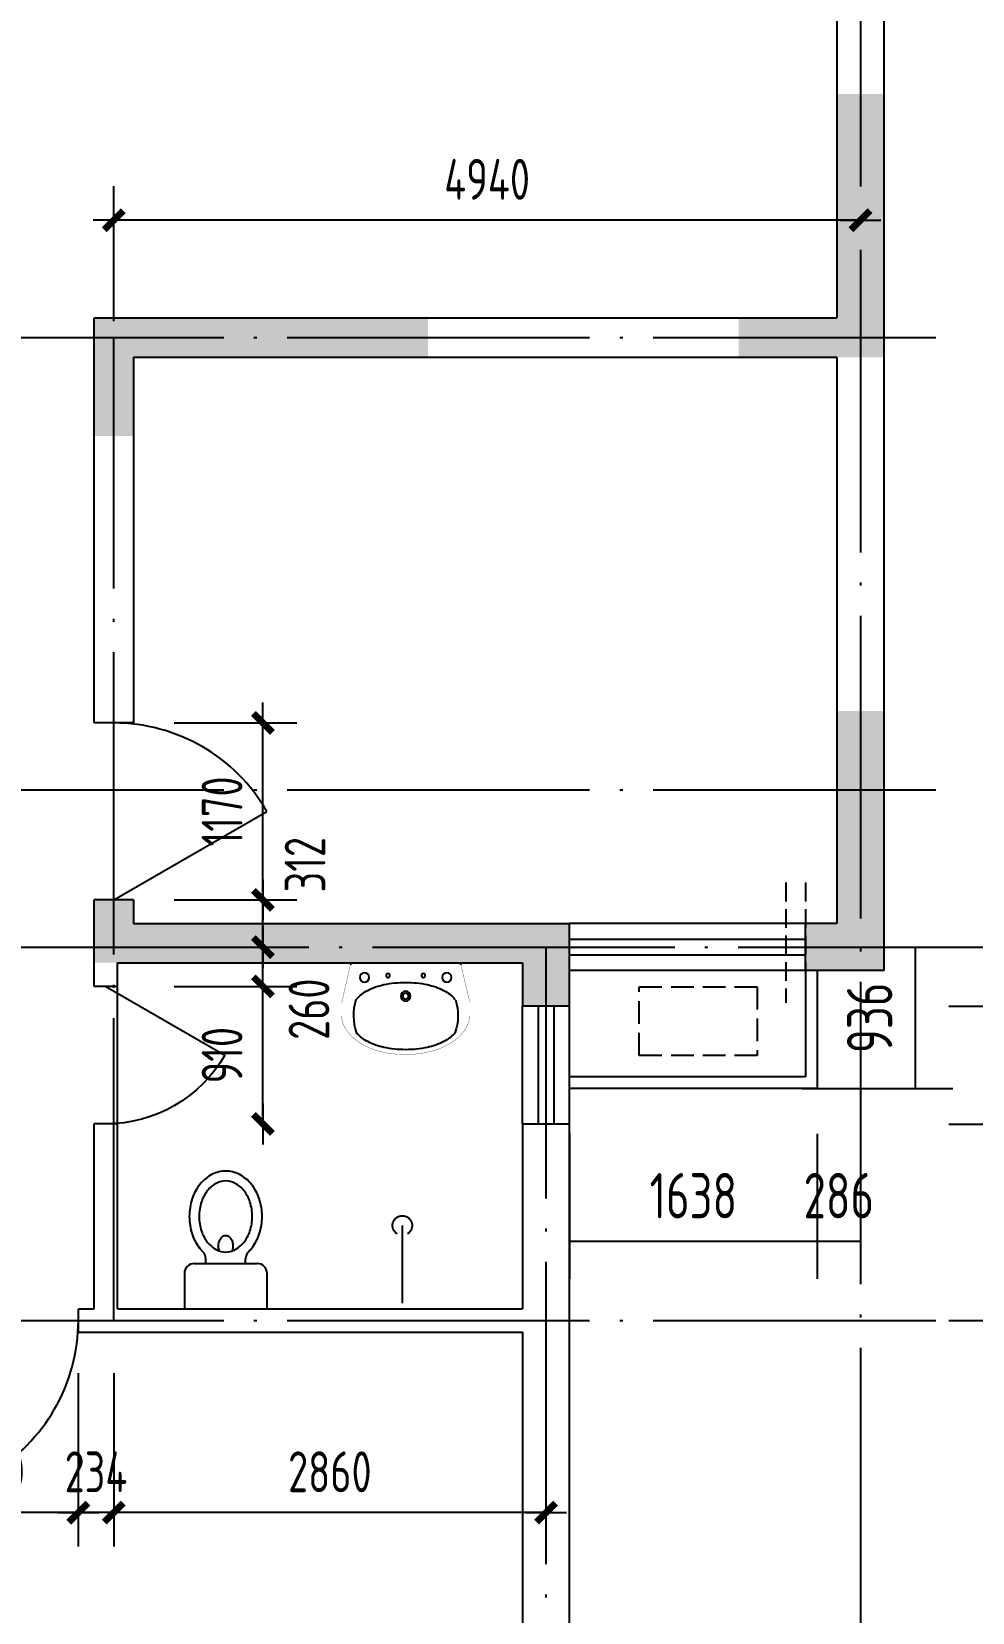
# Model space of a CAD drawing. Extents: x -726032 to 135930, y -151624 to 587044.
# Drawn here: x -648880 to -642656, y 498822 to 509276 of the extents above; entities that cross this region are included whole.
import ezdxf
from ezdxf.enums import TextEntityAlignment as Align

# ---------------------------------------------------------------- set-up
doc = ezdxf.new("R2010")
doc.units = 0
doc.header["$LTSCALE"] = 1000
doc.header["$MEASUREMENT"] = 0
doc.linetypes.add('DASH', pattern=[0.35, 0.25, -0.1])
doc.linetypes.add('DOTE', pattern=[2.42, 2, -0.2, 0.02, -0.2])
doc.layers.get('0').update_dxf_attribs({"linetype": 'CONTINUOUS'})
doc.layers.get('DEFPOINTS').update_dxf_attribs({"color": 1, "linetype": 'CONTINUOUS'})
for name, color, linetype in [('COLUMN', 170, 'CONTINUOUS'), ('DOTE', 8, 'DOTE'), ('GROUND', 45, 'CONTINUOUS'), ('LVTRY', 6, 'CONTINUOUS'), ('PUB_DIM', 245, 'CONTINUOUS'), ('ROOF', 4, 'CONTINUOUS'), ('WALL', 255, 'CONTINUOUS'), ('WINDOW', 155, 'CONTINUOUS'), ('WINDOW_TEXT', 7, 'CONTINUOUS'), ('空调', 245, 'CONTINUOUS')]:
    doc.layers.add(name, color=color, linetype=linetype)
doc.styles.add('DIM_FONT', font='isocp.shx', dxfattribs={"width": 0.8})
doc.styles.add('SIMPLEX', font='SIMPLEX.SHX')
doc.dimstyles.new('DIMA', dxfattribs={"dimtxt": 300, "dimasz": 1, "dimexe": 250, "dimexo": 300, "dimgap": 150, "dimtad": 1, "dimdec": 0, "dimzin": 0, "dimdsep": 46, "dimtxsty": 'DIM_FONT', "dimcen": 0.09, "dimse1": 1, "dimclrt": 142, "dimadec": 0, "dimazin": 0, "dimtfac": 1, "dimtdec": 0, "dimtix": 1, "dimtmove": 2, "dimatfit": 3, "dimfxl": 1, "dimtolj": 1, "dimtzin": 0, "dimarcsym": 0})
doc.dimstyles.new('DIMN', dxfattribs={"dimtxt": 300, "dimasz": 1, "dimexe": 250, "dimexo": 300, "dimgap": 150, "dimtad": 1, "dimdec": 0, "dimzin": 0, "dimdsep": 46, "dimtxsty": 'DIM_FONT', "dimcen": 0.09, "dimclrt": 142, "dimadec": 0, "dimazin": 0, "dimtfac": 1, "dimtdec": 0, "dimtix": 1, "dimtmove": 2, "dimatfit": 3, "dimfxl": 1, "dimtolj": 1, "dimtzin": 0, "dimarcsym": 0})

# ---------------------------------------------------------------- blocks, each defined once
blk = doc.blocks.new('_WBLK')
for p, q in [((-0.5, 0.5), (0.5, 0.5)), ((0.5, 0.1667), (-0.5, 0.1667)), ((0.5, -0.1667), (-0.5, -0.1667)), ((-0.5, -0.5), (0.5, -0.5))]:
    blk.add_line(p, q)
at = {"layer": 'WINDOW_TEXT', "style": 'SIMPLEX', "flags": 9}
blk.add_attdef('A', text='', height=1, dxfattribs=at).set_placement((0, 1.5), align=Align.MIDDLE)
blk = doc.blocks.new('*D1413')
at = {"layer": 'DEFPOINTS', "color": 0, "transparency": 16777216}
for p in [(-643113, 503222), (-643113, 502832), (-642068, 502832)]:
    blk.add_point(p, dxfattribs=at)
at = {"layer": 'PUB_DIM', "color": 0, "lineweight": -2, "transparency": 16777216}
for p, q in [((-642813, 503222), (-641818, 503222)), ((-642068, 503223), (-642068, 503224)), ((-642068, 503222), (-642068, 502832)), ((-642813, 502832), (-641818, 502832)), ((-642068, 502831), (-642068, 502830))]:
    blk.add_line(p, q, dxfattribs=at)
at = {"layer": 'PUB_DIM', "color": 0, "transparency": 16777216}
for points in [[(-642068, 503223), (-642068, 503223), (-642068, 503222)], [(-642068, 502831), (-642068, 502831), (-642068, 502832)]]:
    blk.add_solid(points, dxfattribs=at)
at = {"layer": 'PUB_DIM', "color": 142, "transparency": 16777216, "insert": (-642368, 503027), "char_height": 300, "attachment_point": 5, "rotation": 90, "style": 'DIM_FONT'}
blk.add_mtext('\\A1;390', dxfattribs=at)
blk = doc.blocks.new('*D1414')
at = {"layer": 'DEFPOINTS', "color": 0, "transparency": 16777216}
for p in [(-643113, 502052), (-643113, 500752), (-642068, 500752)]:
    blk.add_point(p, dxfattribs=at)
at = {"layer": 'PUB_DIM', "color": 0, "lineweight": -2, "transparency": 16777216}
for p, q in [((-642813, 502052), (-641818, 502052)), ((-642068, 502051), (-642068, 500753)), ((-642813, 500752), (-641818, 500752))]:
    blk.add_line(p, q, dxfattribs=at)
at = {"layer": 'PUB_DIM', "color": 0, "transparency": 16777216}
for points in [[(-642068, 502051), (-642068, 502051), (-642068, 502052)], [(-642068, 500753), (-642068, 500753), (-642068, 500752)]]:
    blk.add_solid(points, dxfattribs=at)
at = {"layer": 'PUB_DIM', "color": 142, "transparency": 16777216, "insert": (-642368, 501402), "char_height": 300, "attachment_point": 5, "rotation": 90, "style": 'DIM_FONT'}
blk.add_mtext('\\A1;1300', dxfattribs=at)
blk = doc.blocks.new('*D1415')
at = {"layer": 'DEFPOINTS', "color": 0, "transparency": 16777216}
for p in [(-644082, 503222), (-644082, 502286), (-643036, 502286)]:
    blk.add_point(p, dxfattribs=at)
at = {"layer": 'PUB_DIM', "color": 0, "lineweight": -2, "transparency": 16777216}
for p, q in [((-643782, 503222), (-642786, 503222)), ((-643036, 503221), (-643036, 502287)), ((-643782, 502286), (-642786, 502286))]:
    blk.add_line(p, q, dxfattribs=at)
at = {"layer": 'PUB_DIM', "color": 0, "transparency": 16777216}
for points in [[(-643036, 503221), (-643036, 503221), (-643036, 503222)], [(-643036, 502287), (-643036, 502287), (-643036, 502286)]]:
    blk.add_solid(points, dxfattribs=at)
at = {"layer": 'PUB_DIM', "color": 142, "transparency": 16777216, "insert": (-643336, 502754), "char_height": 300, "attachment_point": 5, "rotation": 90, "style": 'DIM_FONT'}
blk.add_mtext('\\A1;936', dxfattribs=at)
blk = doc.blocks.new('*D1416')
at = {"layer": 'DEFPOINTS', "color": 0, "transparency": 16777216}
for p in [(-643683, 502286), (-643397, 502286), (-643397, 501278)]:
    blk.add_point(p, dxfattribs=at)
at = {"layer": 'PUB_DIM', "color": 0, "lineweight": -2, "transparency": 16777216}
for p, q in [((-643683, 501986), (-643683, 501028)), ((-643397, 501986), (-643397, 501028)), ((-643684, 501278), (-643685, 501278)), ((-643683, 501278), (-643397, 501278)), ((-643396, 501278), (-643395, 501278))]:
    blk.add_line(p, q, dxfattribs=at)
at = {"layer": 'PUB_DIM', "color": 0, "transparency": 16777216}
for points in [[(-643684, 501278), (-643684, 501278), (-643683, 501278)], [(-643396, 501278), (-643396, 501278), (-643397, 501278)]]:
    blk.add_solid(points, dxfattribs=at)
at = {"layer": 'PUB_DIM', "color": 142, "transparency": 16777216, "insert": (-643540, 501578), "char_height": 300, "attachment_point": 5, "style": 'DIM_FONT'}
blk.add_mtext('\\A1;286', dxfattribs=at)
blk = doc.blocks.new('*D1417')
at = {"layer": 'DEFPOINTS', "color": 0, "transparency": 16777216}
for p in [(-643113, 502832), (-643113, 502052), (-642068, 502052)]:
    blk.add_point(p, dxfattribs=at)
at = {"layer": 'PUB_DIM', "color": 0, "lineweight": -2, "transparency": 16777216}
for p, q in [((-642813, 502832), (-641818, 502832)), ((-642068, 502831), (-642068, 502053)), ((-642813, 502052), (-641818, 502052))]:
    blk.add_line(p, q, dxfattribs=at)
at = {"layer": 'PUB_DIM', "color": 0, "transparency": 16777216}
for points in [[(-642068, 502831), (-642068, 502831), (-642068, 502832)], [(-642068, 502053), (-642068, 502053), (-642068, 502052)]]:
    blk.add_solid(points, dxfattribs=at)
at = {"layer": 'PUB_DIM', "color": 142, "transparency": 16777216, "insert": (-642368, 502442), "char_height": 300, "attachment_point": 5, "rotation": 90, "style": 'DIM_FONT'}
blk.add_mtext('\\A1;780', dxfattribs=at)
blk = doc.blocks.new('_DIMX')
blk.add_line((-150, 0), (150, 0))
at = {"const_width": 50}
blk.add_lwpolyline([(-70, -70), (70, 70)], dxfattribs=at)
blk = doc.blocks.new('*D2656')
at = {"layer": 'DEFPOINTS', "color": 0, "transparency": 16777216}
for p in [(-648571, 500674), (-648337, 500674), (-648571, 499482)]:
    blk.add_point(p, dxfattribs=at)
at = {"layer": 'PUB_DIM', "color": 0, "lineweight": -2, "transparency": 16777216}
for p, q in [((-648571, 500404), (-648571, 499257)), ((-648572, 499482), (-648573, 499482)), ((-648337, 499482), (-648571, 499482)), ((-648336, 499482), (-648335, 499482))]:
    blk.add_line(p, q, dxfattribs=at)
at = {"layer": 'PUB_DIM', "color": 0, "lineweight": -2, "transparency": 16777216, "xscale": 0.9, "yscale": 0.9, "zscale": 0.9}
blk.add_blockref('_DIMX', (-648571, 499482), dxfattribs=at)
at = {"layer": 'PUB_DIM', "color": 0, "lineweight": -2, "transparency": 16777216, "xscale": 0.9, "yscale": 0.9, "zscale": 0.9, "rotation": 180}
blk.add_blockref('_DIMX', (-648337, 499482), dxfattribs=at)
at = {"layer": 'PUB_DIM', "color": 142, "transparency": 16777216, "insert": (-648454, 499752), "char_height": 270, "attachment_point": 5, "style": 'DIM_FONT'}
blk.add_mtext('\\A1;234', dxfattribs=at)
blk = doc.blocks.new('M_E11')
for p, q in [((-280, -10), (-280, 0)), ((280, 0), (280, -10)), ((-250.5, -188.9), (-250.5, -185.7)), ((-247.8, -182.8), (-250.2, -184.9))]:
    blk.add_line(p, q)
at = {"const_width": 1.5}
for points in [[(-280, 0), (280, 0)], [(-325.7, -199.5), (-280, -5)], [(325.7, -203.7), (280, -5)]]:
    blk.add_lwpolyline(points, dxfattribs=at)
for points in [[(253, -188.3, 0.098208), (193.2, -140.8, 0.066287), (110.4, -111.4, 0.052428), (0, -99.8, 0.052428), (-110.4, -111.4, 0.066287), (-193.2, -140.8, 0.093876), (-250.8, -185.7, 0.171377)], [(-249.5, -357.7, 0.091341), (-193.2, -401.2, 0.066287), (-110.4, -430.6, 0.052428), (0, -442.2, 0.052428), (110.4, -430.6, 0.066287), (193.2, -401.2, 0.091756), (249.7, -357.5, 0.171377)]]:
    blk.add_lwpolyline(points, format="xyb")
for points in [[(-325.7, -199.5, 0.008223), (-325.7, -203.7, 0.149285)], [(-325.7, -265.7, 0.149285), (-304.4, -336.6, 0.107079), (-230.9, -407.7, 0.075625), (-131, -450.5, 0.062436), (-0.8, -467.3, 0.062436), (129.6, -451.5, 0.075625), (229.8, -409.6, 0.107079), (303.8, -339.1, 0.149285), (325.7, -268.3, 0.005205), (325.7, -265.7, 0.086596)]]:
    blk.add_lwpolyline(points, format="xyb", dxfattribs=at)
at = {"const_width": 1.5, "flags": 128}
for points in [[(-325.7, -203.7), (-325.7, -268.3)], [(325.7, -203.7), (325.7, -268.3)]]:
    blk.add_lwpolyline(points, dxfattribs=at)
at = {"flags": 128}
for points in [[(-253, -188.3, 0.172546), (-249.7, -357.5, 0.726395)], [(253, -188.3, -0.172546), (249.7, -357.5, -0.726395)]]:
    blk.add_lwpolyline(points, format="xyb", dxfattribs=at)
for centre, radius in [((-210, -75), 24), ((-210, -75), 24), ((-210, -75), 24), ((-90, -65), 10), ((90, -65), 10), ((210, -75), 24), ((0, -170), 25), ((0, -170), 15)]:
    blk.add_circle(centre, radius)
blk.add_arc((-249.5, -185.7), 1, 131.32236, 180)
at = {"width": 0.8, "flags": 9}
for tag in ['XSIZE', 'YSIZE']:
    blk.add_attdef(tag, (0, 0), '', height=0.5, dxfattribs=at)
blk = doc.blocks.new('_LV5')
for p, q in [((210.1, 0), (-210.1, 0)), ((-210.1, 0), (-210.1, -180)), ((210.1, -180), (210.1, 0)), ((160.1, -230), (-160.1, -230)), ((-101.4, -230), (-101.4, -254.3)), ((101.4, -230), (101.4, -254.1))]:
    blk.add_line(p, q)
blk.add_lwpolyline([(-135.1, -469.4, 0.080312), (-123, -544.2, 0.089014), (-91.8, -601.5, 0.104918), (-45.6, -639.3, 0.119812), (0.1, -650.4, 0.119812), (45.8, -639.3, 0.104918), (92, -601.5, 0.089014), (123.2, -544.2, 0.080312), (135.3, -469.4, 0.080312), (123.2, -394.6, 0.089014), (92, -337.3, 0.104918), (45.8, -299.5, 0.119812), (0.1, -288.4, 0.119812), (-45.6, -299.5, 0.104918), (-91.8, -337.3, 0.089014), (-123, -394.6, 0.080312)], format="xyb", close=True)
for points in [[(-38.7, -318.5, 0.073567), (-35.6, -339.5, 0.084454), (-27.4, -356, 0.10642), (-14.1, -367.8, 0.129709), (0, -371.5, 0.129709), (14.1, -367.8, 0.10642), (27.4, -356, 0.084454), (35.6, -339.5, 0.073567), (38.7, -318.5, 0.073567), (35.6, -297.5, 0.014016), (34.7, -294.6, 0.10642)], [(-34.7, -294.7, 0.013578), (-35.6, -297.5, 0.073567), (-38.7, -318.5, 0.073567)]]:
    blk.add_lwpolyline(points, format="xyb")
for centre, radius, start, end in [((-160.1, -180), 50, 180, 270), ((160.1, -180), 50, 270, 0), ((52.2, -452.8), 234.6, 141.28635, 161.63333), ((20.4, -427.3), 193.8, 134.81437, 141.28635), ((-151.4, -254.3), 50, 314.81437, 0), ((151.4, -254.1), 50, 180, 225.25549), ((-20.2, -427.3), 193.8, 38.71365, 45.25549), ((-52, -452.8), 234.6, 18.36667, 38.71365), ((102.3, -469.4), 287.4, 161.63333, 180), ((-102.1, -469.4), 287.4, 0, 18.36667), ((102.3, -469.4), 287.4, 180, 198.36667), ((-102.1, -469.4), 287.4, 341.63333, 0), ((52.2, -486), 234.6, 198.36667, 218.71365), ((-52, -486), 234.6, 321.28635, 341.63333), ((20.4, -511.6), 193.8, 218.71365, 242.67141), ((-20.2, -511.6), 193.8, 297.32859, 321.28635), ((0.1, -550.8), 149.6, 242.67141, 270), ((0.1, -550.8), 149.6, 270, 297.32859)]:
    blk.add_arc(centre, radius, start, end)
blk = doc.blocks.new('_LV10')
blk.add_line((0, -37), (0, -432))
blk.add_arc((0, -432), 50, 121.03319, 58.96681)
blk = doc.blocks.new('_DBLK')
blk.add_line((-0.5, 0), (0, -0.866))
blk.add_arc((-0.5, 0), 1, 300, 0)
at = {"layer": 'WINDOW_TEXT', "style": 'SIMPLEX', "flags": 9}
blk.add_attdef('A', text='', height=1, dxfattribs=at).set_placement((0, 1.5), align=Align.MIDDLE)
blk = doc.blocks.new('*D2657')
at = {"layer": 'DEFPOINTS', "color": 0, "transparency": 16777216}
for p in [(-648207, 503534), (-647350, 503534), (-648207, 503222)]:
    blk.add_point(p, dxfattribs=at)
at = {"layer": 'PUB_DIM', "color": 0, "lineweight": -2, "transparency": 16777216}
for p, q in [((-647937, 503534), (-647125, 503534)), ((-647350, 503223), (-647350, 503534))]:
    blk.add_line(p, q, dxfattribs=at)
at = {"layer": 'PUB_DIM', "color": 0, "lineweight": -2, "transparency": 16777216, "xscale": 0.9, "yscale": 0.9, "zscale": 0.9}
for p, rotation in [((-647350, 503534), 90), ((-647350, 503222), 270)]:
    blk.add_blockref('_DIMX', p, dxfattribs=dict(at, rotation=rotation))
at = {"layer": 'PUB_DIM', "color": 142, "transparency": 16777216, "insert": (-647071, 503767), "char_height": 270, "attachment_point": 5, "rotation": 90, "style": 'DIM_FONT'}
blk.add_mtext('\\A1;312', dxfattribs=at)
blk = doc.blocks.new('*D2658')
at = {"layer": 'DEFPOINTS', "color": 0, "transparency": 16777216}
for p in [(-648207, 503222), (-647350, 503222), (-648207, 502962)]:
    blk.add_point(p, dxfattribs=at)
at = {"layer": 'PUB_DIM', "color": 0, "lineweight": -2, "transparency": 16777216}
for p, q in [((-647937, 503222), (-647125, 503222)), ((-647350, 503223), (-647350, 503224)), ((-647350, 502962), (-647350, 503222)), ((-647350, 502962), (-647350, 502961))]:
    blk.add_line(p, q, dxfattribs=at)
at = {"layer": 'PUB_DIM', "color": 0, "lineweight": -2, "transparency": 16777216, "xscale": 0.9, "yscale": 0.9, "zscale": 0.9}
for p, rotation in [((-647350, 503222), 270), ((-647350, 502962), 90)]:
    blk.add_blockref('_DIMX', p, dxfattribs=dict(at, rotation=rotation))
at = {"layer": 'PUB_DIM', "color": 142, "transparency": 16777216, "insert": (-647045, 502811), "char_height": 270, "attachment_point": 5, "rotation": 90, "style": 'DIM_FONT'}
blk.add_mtext('\\A1;260', dxfattribs=at)
blk = doc.blocks.new('*D2659')
at = {"layer": 'DEFPOINTS', "color": 0, "transparency": 16777216}
for p in [(-648207, 504704), (-647350, 504704), (-648207, 503534)]:
    blk.add_point(p, dxfattribs=at)
at = {"layer": 'PUB_DIM', "color": 0, "lineweight": -2, "transparency": 16777216}
for p, q in [((-647937, 504704), (-647125, 504704)), ((-647350, 503535), (-647350, 504704))]:
    blk.add_line(p, q, dxfattribs=at)
at = {"layer": 'PUB_DIM', "color": 0, "lineweight": -2, "transparency": 16777216, "xscale": 0.9, "yscale": 0.9, "zscale": 0.9}
for p, rotation in [((-647350, 504704), 90), ((-647350, 503534), 270)]:
    blk.add_blockref('_DIMX', p, dxfattribs=dict(at, rotation=rotation))
at = {"layer": 'PUB_DIM', "color": 142, "transparency": 16777216, "insert": (-647620, 504119), "char_height": 270, "attachment_point": 5, "rotation": 90, "style": 'DIM_FONT'}
blk.add_mtext('\\A1;1170', dxfattribs=at)
blk = doc.blocks.new('*D2660')
at = {"layer": 'DEFPOINTS', "color": 0, "transparency": 16777216}
for p in [(-648207, 502962), (-647350, 502962), (-648207, 502052)]:
    blk.add_point(p, dxfattribs=at)
at = {"layer": 'PUB_DIM', "color": 0, "lineweight": -2, "transparency": 16777216}
for p, q in [((-647937, 502962), (-647125, 502962)), ((-647350, 502053), (-647350, 502962))]:
    blk.add_line(p, q, dxfattribs=at)
at = {"layer": 'PUB_DIM', "color": 0, "lineweight": -2, "transparency": 16777216, "xscale": 0.9, "yscale": 0.9, "zscale": 0.9}
for p, rotation in [((-647350, 502962), 90), ((-647350, 502052), 270)]:
    blk.add_blockref('_DIMX', p, dxfattribs=dict(at, rotation=rotation))
at = {"layer": 'PUB_DIM', "color": 142, "transparency": 16777216, "insert": (-647620, 502507), "char_height": 270, "attachment_point": 5, "rotation": 90, "style": 'DIM_FONT'}
blk.add_mtext('\\A1;910', dxfattribs=at)
blk = doc.blocks.new('*D2663')
at = {"layer": 'DEFPOINTS', "color": 0, "transparency": 16777216}
for p in [(-649741, 500674), (-648571, 500674), (-649741, 499482)]:
    blk.add_point(p, dxfattribs=at)
at = {"layer": 'PUB_DIM', "color": 0, "lineweight": -2, "transparency": 16777216}
for p, q in [((-649741, 500404), (-649741, 499257)), ((-648572, 499482), (-649740, 499482))]:
    blk.add_line(p, q, dxfattribs=at)
at = {"layer": 'PUB_DIM', "color": 0, "lineweight": -2, "transparency": 16777216, "xscale": 0.9, "yscale": 0.9, "zscale": 0.9, "rotation": 180}
blk.add_blockref('_DIMX', (-649741, 499482), dxfattribs=at)
at = {"layer": 'PUB_DIM', "color": 0, "lineweight": -2, "transparency": 16777216, "xscale": 0.9, "yscale": 0.9, "zscale": 0.9}
blk.add_blockref('_DIMX', (-648571, 499482), dxfattribs=at)
at = {"layer": 'PUB_DIM', "color": 142, "transparency": 16777216, "insert": (-649156, 499752), "char_height": 270, "attachment_point": 5, "style": 'DIM_FONT'}
blk.add_mtext('\\A1;1170', dxfattribs=at)
blk = doc.blocks.new('*D2665')
at = {"layer": 'DEFPOINTS', "color": 0, "transparency": 16777216}
for p in [(-648337, 508029), (-648337, 507092), (-643397, 507092)]:
    blk.add_point(p, dxfattribs=at)
at = {"layer": 'PUB_DIM', "color": 0, "lineweight": -2, "transparency": 16777216}
for p, q in [((-648337, 507362), (-648337, 508254)), ((-643398, 508029), (-648336, 508029))]:
    blk.add_line(p, q, dxfattribs=at)
at = {"layer": 'PUB_DIM', "color": 0, "lineweight": -2, "transparency": 16777216, "xscale": 0.9, "yscale": 0.9, "zscale": 0.9, "rotation": 180}
blk.add_blockref('_DIMX', (-648337, 508029), dxfattribs=at)
at = {"layer": 'PUB_DIM', "color": 0, "lineweight": -2, "transparency": 16777216, "xscale": 0.9, "yscale": 0.9, "zscale": 0.9}
blk.add_blockref('_DIMX', (-643397, 508029), dxfattribs=at)
at = {"layer": 'PUB_DIM', "color": 142, "transparency": 16777216, "insert": (-645867, 508299), "char_height": 270, "attachment_point": 5, "style": 'DIM_FONT'}
blk.add_mtext('\\A1;4940', dxfattribs=at)
blk = doc.blocks.new('*D1421')
at = {"layer": 'DEFPOINTS', "color": 0, "transparency": 16777216}
for p in [(-645321, 502286), (-643683, 502286), (-643683, 501278)]:
    blk.add_point(p, dxfattribs=at)
at = {"layer": 'PUB_DIM', "color": 0, "lineweight": -2, "transparency": 16777216}
for p, q in [((-645321, 501986), (-645321, 501028)), ((-643683, 501986), (-643683, 501028)), ((-645320, 501278), (-643684, 501278))]:
    blk.add_line(p, q, dxfattribs=at)
at = {"layer": 'PUB_DIM', "color": 0, "transparency": 16777216}
for points in [[(-645320, 501278), (-645320, 501278), (-645321, 501278)], [(-643684, 501278), (-643684, 501278), (-643683, 501278)]]:
    blk.add_solid(points, dxfattribs=at)
at = {"layer": 'PUB_DIM', "color": 142, "transparency": 16777216, "insert": (-644502, 501578), "char_height": 300, "attachment_point": 5, "style": 'DIM_FONT'}
blk.add_mtext('\\A1;1638', dxfattribs=at)
blk = doc.blocks.new('*D2666')
at = {"layer": 'DEFPOINTS', "color": 0, "transparency": 16777216}
for p in [(-648337, 500674), (-645477, 500674), (-648337, 499482)]:
    blk.add_point(p, dxfattribs=at)
at = {"layer": 'PUB_DIM', "color": 0, "lineweight": -2, "transparency": 16777216}
for p, q in [((-648337, 500404), (-648337, 499257)), ((-645478, 499482), (-648336, 499482))]:
    blk.add_line(p, q, dxfattribs=at)
at = {"layer": 'PUB_DIM', "color": 0, "lineweight": -2, "transparency": 16777216, "xscale": 0.9, "yscale": 0.9, "zscale": 0.9, "rotation": 180}
blk.add_blockref('_DIMX', (-648337, 499482), dxfattribs=at)
at = {"layer": 'PUB_DIM', "color": 0, "lineweight": -2, "transparency": 16777216, "xscale": 0.9, "yscale": 0.9, "zscale": 0.9}
blk.add_blockref('_DIMX', (-645477, 499482), dxfattribs=at)
at = {"layer": 'PUB_DIM', "color": 142, "transparency": 16777216, "insert": (-646907, 499752), "char_height": 270, "attachment_point": 5, "style": 'DIM_FONT'}
blk.add_mtext('\\A1;2860', dxfattribs=at)

msp = doc.modelspace()

# ---------------------------------------------------------------- linework, layer by layer
at = {"layer": 'COLUMN'}
for points in [[(-643552.9, 507382.4), (-643552.9, 508864.4), (-643240.9, 507122.4), (-643240.9, 508864.4)], [(-648466.9, 507382.4), (-648466.9, 506602.4), (-648206.9, 507122.4), (-648206.9, 506602.4)], [(-648466.9, 507382.4), (-648206.9, 507122.4), (-646256.9, 507382.4), (-646256.9, 507122.4)], [(-644202.9, 507382.4), (-644202.9, 507122.4), (-643552.9, 507382.4), (-643240.9, 507122.4)], [(-643552.9, 504782.4), (-643552.9, 503378.4), (-643240.9, 504782.4), (-643240.9, 503066.4)], [(-648466.9, 503534.4), (-648466.9, 503118.4), (-648206.9, 503534.4), (-648206.9, 503378.4)], [(-648466.9, 503118.4), (-648206.9, 503378.4), (-645632.9, 503118.4), (-645320.9, 503378.4)], [(-645632.9, 503118.4), (-645632.9, 502832.4), (-645320.9, 503378.4), (-645320.9, 502832.4)], [(-643760.9, 503378.4), (-643760.9, 503066.4), (-643552.9, 503378.4), (-643240.9, 503066.4)]]:
    msp.add_solid(points, dxfattribs=at)
at = {"layer": 'DOTE'}
for p, q in [((-643396.9, 522352), (-643396.9, 491880.4)), ((-712529.2, 507252.4), (-642897.4, 507252.4)), ((-648336.9, 500752.4), (-648336.9, 507252.4)), ((-712529.2, 504262.4), (-642897.4, 504262.4)), ((-711965.6, 503222.4), (-642897.4, 503222.4)), ((-645476.9, 491880.4), (-645476.9, 503222.4)), ((-712529.2, 500752.4), (-642897.4, 500752.4))]:
    msp.add_line(p, q, dxfattribs=at)
at = {"layer": 'GROUND'}
msp.add_line((-648310.9, 502052.4), (-648310.9, 502962.4), dxfattribs=at)
at = {"layer": 'ROOF'}
for p, q in [((-643760.9, 503066.4), (-643760.9, 502364.4)), ((-643682.9, 503066.4), (-643682.9, 502286.4)), ((-643760.9, 502364.4), (-645320.9, 502364.4)), ((-643682.9, 502286.4), (-645320.9, 502286.4))]:
    msp.add_line(p, q, dxfattribs=at)
at = {"layer": 'WALL'}
for p, q in [((-643240.9, 503066.4), (-643240.9, 513258.4)), ((-643552.9, 512946.4), (-643552.9, 507382.4)), ((-648466.9, 504704.4), (-648466.9, 507382.4)), ((-648466.9, 507382.4), (-643552.9, 507382.4)), ((-648206.9, 507122.4), (-648206.9, 504704.4)), ((-648206.9, 507122.4), (-643552.9, 507122.4)), ((-643552.9, 507122.4), (-643552.9, 503378.4)), ((-648206.9, 504704.4), (-648466.9, 504704.4)), ((-648466.9, 502962.4), (-648466.9, 503534.4)), ((-648206.9, 503534.4), (-648466.9, 503534.4)), ((-648206.9, 503534.4), (-648206.9, 503378.4)), ((-648206.9, 503378.4), (-645320.9, 503378.4)), ((-645320.9, 502832.4), (-645320.9, 503378.4)), ((-643552.9, 503378.4), (-643760.9, 503378.4)), ((-643760.9, 503066.4), (-643760.9, 503378.4)), ((-648310.9, 503118.4), (-645632.9, 503118.4)), ((-648310.9, 502962.4), (-648310.9, 503118.4)), ((-645632.9, 503118.4), (-645632.9, 502832.4)), ((-643240.9, 503066.4), (-643760.9, 503066.4)), ((-648310.9, 502962.4), (-648466.9, 502962.4)), ((-645632.9, 502832.4), (-645320.9, 502832.4)), ((-648466.9, 500830.4), (-648466.9, 502052.4)), ((-648310.9, 502052.4), (-648466.9, 502052.4)), ((-648310.9, 500830.4), (-648310.9, 502052.4)), ((-645632.9, 502052.4), (-645632.9, 500830.4)), ((-645632.9, 502052.4), (-645320.9, 502052.4)), ((-645320.9, 495266.4), (-645320.9, 502052.4)), ((-648570.9, 500830.4), (-648466.9, 500830.4)), ((-648570.9, 500674.4), (-648570.9, 500830.4)), ((-648310.9, 500830.4), (-645632.9, 500830.4)), ((-648570.9, 500674.4), (-645632.9, 500674.4)), ((-645632.9, 500674.4), (-645632.9, 495578.4))]:
    msp.add_line(p, q, dxfattribs=at)
at = {"layer": '空调', "linetype": 'DASH', "ltscale": 0.5}
for p, q in [((-643890.9, 503648.3), (-643890.9, 502854.2)), ((-643760.9, 503648.3), (-643760.9, 502854.2))]:
    msp.add_line(p, q, dxfattribs=at)
at = {"layer": '空调', "linetype": 'DASH', "ltscale": 0.6}
msp.add_lwpolyline([(-644080, 502505), (-644860, 502505), (-644860, 502960), (-644080, 502960)], close=True, dxfattribs=at)

# ---------------------------------------------------------------- block references
at = {"layer": 'LVTRY', "xscale": -1.299999999999272, "yscale": 1.30000000000291, "zscale": 1.3}
msp.add_blockref('M_E11', (-646405.5, 503118.4), dxfattribs=at)
at = {"layer": 'LVTRY', "rotation": 180}
for name, p, xscale, yscale, zscale in [('_LV5', (-647595.9, 500830.4), 1.299999999999272, 1.299999999999272, 1.299999999999272), ('_LV10', (-646427.4, 500818.8), -1.299999999999272, 1.30000000000291, 1.3)]:
    msp.add_blockref(name, p, dxfattribs=dict(at, xscale=xscale, yscale=yscale, zscale=zscale))
at = {"layer": 'WINDOW'}
for name, p, xscale, yscale, zscale, rotation in [('_DBLK', (-648336.9, 504119.4), 1170, 1170, 1170, 90), ('_DBLK', (-648388.9, 502507.4), -910, 910, 910, 90), ('_WBLK', (-645476.9, 502442.4), -780, 312, 780, 270), ('_DBLK', (-649155.9, 500752.4), -1170, -1170, 1170, 180)]:
    msp.add_blockref(name, p, dxfattribs=dict(at, xscale=xscale, yscale=yscale, zscale=zscale, rotation=rotation))
at = {"layer": 'WINDOW', "xscale": -1560, "yscale": 312, "zscale": 1560}
msp.add_blockref('_WBLK', (-644540.9, 503222.4), dxfattribs=at)

# ---------------------------------------------------------------- dimensions: what is measured, and where the dimension line sits
at = {"layer": 'PUB_DIM'}
dim = msp.add_linear_dim(base=(-648336.9, 508029.2), p1=(-643396.9, 507092.2), p2=(-648336.9, 507092.2), dimstyle='DIMA', override={"dimscale": 0.9, "dimblk1": '_DIMX', "dimblk2": '_DIMX', "dimsah": 1}, dxfattribs=at)
dim.commit()
dim.dimension.update_dxf_attribs({"geometry": '*D2665', "text_midpoint": (-645866.9, 508299.2)})
for p1, p2, distance, picture, middle in [((-648206.9, 503534.4), (-648206.9, 504704.4), -857.1, '*D2659', (-647619.7, 504119.4)), ((-648206.9, 502052.4), (-648206.9, 502962.4), -857.1, '*D2660', (-647619.7, 502507.4)), ((-648570.9, 500674.4), (-649740.9, 500674.4), 1192.9, '*D2663', (-649155.9, 499751.5)), ((-648336.9, 500674.4), (-648570.9, 500674.4), 1192.9, '*D2656', (-648453.9, 499751.6)), ((-645476.9, 500674.4), (-648336.9, 500674.4), 1192.9, '*D2666', (-646906.9, 499751.6))]:
    dim = msp.add_aligned_dim(p1=p1, p2=p2, distance=distance, dimstyle='DIMA', override={"dimscale": 0.9, "dimblk1": '_DIMX', "dimblk2": '_DIMX', "dimsah": 1}, dxfattribs=at)
    dim.commit()
    dim.dimension.update_dxf_attribs({"geometry": picture, "text_midpoint": middle})
for base, p1, p2, picture, middle in [((-647349.7, 503534.4), (-648206.9, 503222.4), (-648206.9, 503534.4), '*D2657', (-647071, 503767.3)), ((-647349.7, 503222.4), (-648206.9, 502962.4), (-648206.9, 503222.4), '*D2658', (-647045.5, 502811.1))]:
    dim = msp.add_linear_dim(base=base, p1=p1, p2=p2, angle=90, dimstyle='DIMA', override={"dimscale": 0.9, "dimblk1": '_DIMX', "dimblk2": '_DIMX', "dimsah": 1}, dxfattribs=at)
    dim.commit()
    dim.dimension.update_dxf_attribs({"geometry": picture, "text_midpoint": middle, "dimtype": 161})
for base, p1, p2, picture, middle in [((-642067.7, 502832.4), (-643113.4, 503222.4), (-643113.4, 502832.4), '*D1413', (-642367.7, 503027.4)), ((-643036.3, 502286.4), (-644082.1, 503222.4), (-644082.1, 502286.4), '*D1415', (-643336.3, 502754.4)), ((-642067.7, 502052.4), (-643113.4, 502832.4), (-643113.4, 502052.4), '*D1417', (-642367.7, 502442.4)), ((-642067.7, 500752.4), (-643113.4, 502052.4), (-643113.4, 500752.4), '*D1414', (-642367.7, 501402.4))]:
    dim = msp.add_linear_dim(base=base, p1=p1, p2=p2, angle=270, dimstyle='DIMN', dxfattribs=at)
    dim.commit()
    dim.dimension.update_dxf_attribs({"geometry": picture, "text_midpoint": middle})
for base, p1, p2, picture, middle in [((-643682.9, 501277.9), (-645320.9, 502286.4), (-643682.9, 502286.4), '*D1421', (-644501.9, 501577.9)), ((-643396.9, 501277.9), (-643682.9, 502286.4), (-643396.9, 502286.4), '*D1416', (-643539.9, 501577.9))]:
    dim = msp.add_linear_dim(base=base, p1=p1, p2=p2, dimstyle='DIMN', dxfattribs=at)
    dim.commit()
    dim.dimension.update_dxf_attribs({"geometry": picture, "text_midpoint": middle})

doc.saveas('drawing.dxf')
